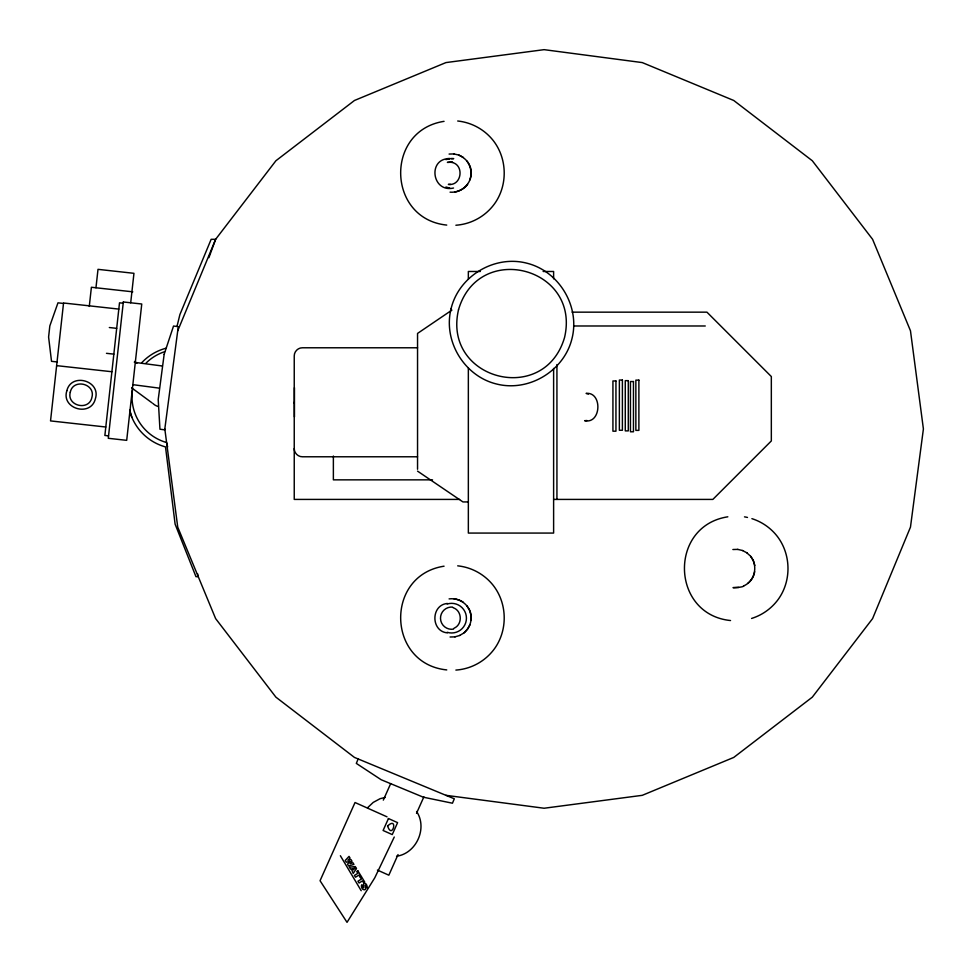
<?xml version="1.0" encoding="UTF-8"?>
<svg xmlns="http://www.w3.org/2000/svg" width="972" height="972" viewBox="0 0 972 972"><rect width="100%" height="100%" fill="white"/><g stroke="black" fill="none" stroke-linecap="round" stroke-linejoin="round"><path stroke-width="1.46" d="M89.278 306.423L91.392 287.262L132.787 291.831M95.961 287.761L98.002 269.341L133.954 273.314L130.698 302.79M469.828 179.929C472.149 173.575 470.995 166.285 466.839 160.963M470.898 176.272C469.634 184.218 462.757 190.634 454.92 192.006M754.673 571.73C753.75 578.048 749.291 583.479 743.495 586.043M177.001 326.41L179.881 314.624L211.155 239.306L215.626 239.306L275.902 160.757L354.464 100.481L445.941 62.585L544.101 49.657L642.273 62.585L733.751 100.481L812.313 160.757L872.589 239.306L910.472 330.784L923.4 428.956L910.472 527.128L872.589 618.605L812.313 697.155L733.751 757.431L642.273 795.327L544.101 808.242L445.941 795.327M208.907 257.665L215.626 239.306L177.742 330.784M358.146 758.962L356.323 763.397L381.182 779.738L423.33 797.198L452.454 803.212L454.301 798.79L354.464 757.431L275.902 697.155L215.626 618.605L177.742 527.128L164.815 428.956M383.308 800.126L390.683 783.626M394.268 837.014L374.779 877.801L347.028 922.343L320.055 880.729L355.035 802.52L387.014 816.832M398.058 854.57L388.836 875.189L377.415 870.086M416.514 813.321L423.889 796.833M470.023 624.777L467.629 629.188L464.166 632.821L459.72 635.421M467.629 184.34C463.705 189.868 456.16 192.784 450.072 192.152M463.996 632.808C468.662 628.69 471.809 622.444 471.092 616.139M747.772 583.419C755.791 577.004 757.127 564.368 750.615 556.421M367.489 807.817L373.212 802.41L380.137 798.668L385.252 797.453M451.895 310.117L417.547 333.42L417.547 469.245M454.021 628.24C462.781 624.546 462.162 610.598 453.098 607.707M454.92 636.842L459.89 635.445M743.677 586.055C742.268 587.987 723.776 587.768 738.866 587.477M445.954 159.615L449.696 158.618C427.303 158.242 431.884 193.088 453.547 188.021M447.387 603.466C430.742 604.9 430.73 631.411 447.375 632.869M396.564 856.247C416.405 853.489 427.765 828.095 416.587 811.474M444.058 121.354L443.925 121.366C384.693 130.649 386.978 218.87 446.61 225.067L446.743 225.079M449.088 154.062L454.094 153.928M727.834 516.812L727.7 516.825C668.469 526.107 670.753 614.328 730.385 620.525L730.531 620.537M444.058 566.19L443.925 566.214C384.693 575.485 386.978 663.718 446.61 669.902L446.743 669.927M732.864 549.52L737.882 549.387M449.088 598.898C453.474 598.278 459.319 599.372 463.377 602.336M586.991 420.512L584.634 420.694C601.425 424.29 602.591 391.716 586.104 393.381L588.412 394.134M450.267 162.239L447.375 162.373L452.575 162.239L450.267 162.239C464.543 162.931 462.538 186.162 448.347 184.401L450.656 184.401M455.09 636.867L450.072 637M451.251 158.618L453.56 158.618L447.387 158.618M480.314 271.48L468.346 271.48L468.346 278.843M543.141 271.48L553.615 271.48L553.615 278.843M572.083 312.158L706.936 312.158L771.331 376.553L771.331 440.936L712.853 499.414L553.603 499.414M573.577 325.985L705.271 325.985M417.547 347.782L302.389 347.782C298.015 347.697 294.164 351.572 294.237 355.946L294.237 499.414L459.574 499.414M417.547 456.779L302.389 456.779C298.015 456.852 294.164 452.976 294.237 448.602M432.528 479.852L333.372 479.852L333.372 456.026M468.346 501.929L462.939 501.929L417.547 471.128M123.189 303.215L119.507 302.814L104.867 435.456L108.548 435.869M118.815 309.096L63.544 302.997L50.532 420.912L105.802 427.012M63.496 303.446L57.968 302.839L49.827 325.912L48.6 337.029L51.516 361.329L57.044 361.936M109.326 327.528L116.689 328.342M106.47 353.322L113.846 354.136M56.631 365.642L111.901 371.741M134.355 362.313L162.288 365.994M132.909 384.669L159.372 388.156M453.936 153.941L458.978 155.095L463.377 157.488M737.712 549.399L742.754 550.553M453.936 598.788C462.344 599.809 469.731 606.407 471.055 614.875M445.941 187.013L449.684 188.021M458.796 155.119C465.09 157.683 469.95 163.26 471.055 170.039M742.584 550.577L747.164 552.947M134.525 361.475L136.906 363.224M131.597 387.804L152.045 402.87M746.982 552.971L750.797 556.409L753.422 560.686L754.843 565.497M466.839 605.799L469.452 610.076L470.873 614.887L471.007 619.893M340.37 855.725L361.195 890.717M129.811 410.148L131.803 417.134M167.646 446.95L166.601 442.539A47.507 47.507 0 0 1 132.544 389.687M197.559 573.699L198.252 576.651L195.955 576.651L175.118 524.175L165.507 446.913A51.103 51.103 0 0 1 130.309 413.027M471.092 171.291L471.189 175.057M294.237 402.274L294.261 403.064M556.932 364.573L556.932 499.414M553.615 368.424L553.615 533.069L468.346 533.069L468.346 368.315M294.455 387.67L294.455 416.891M141.584 362.884A51.103 51.103 0 0 1 166.261 348.17M145.982 363.151A47.507 47.507 0 0 1 164.535 351.73M158.169 406.478A11.543 11.543 0 0 1 152.993 403.502M457.703 121.002A52.33 52.306 -90 0 1 492.889 140.114C507.335 158.181 508.028 185.02 494.541 203.804A52.33 52.306 -90 0 1 455.88 225.237M744.491 516.861A52.33 52.306 -90 0 1 747.48 517.444M751.903 518.647A52.33 52.306 -90 0 1 776.664 535.572C791.111 553.639 791.803 580.478 778.317 599.262A52.33 52.306 -90 0 1 751.587 618.447M457.703 565.838A52.33 52.306 -90 0 1 492.889 584.962C507.335 603.029 508.028 629.856 494.541 648.652A52.33 52.306 -90 0 1 455.88 670.085M447.169 604.025A14.823 14.823 -90 0 1 466.438 618.168A14.823 14.823 -90 0 1 447.156 632.298M453.56 629.115A11.117 11.117 0 0 1 440.51 618.654A11.117 11.117 0 0 1 452.575 607.087M362.714 886.525C364.877 890.449 362.702 884.654 363.88 883.475C367.793 882.029 367.89 891.834 365.97 886.112C363.577 882.54 367.671 890.474 364.123 889.769C360.272 889.659 361.292 881.142 362.714 886.525M70.276 392.214C66.448 405.98 89.145 411.375 91.915 397.354C95.742 383.576 73.046 378.193 70.276 392.214M123.335 301.976L108.281 438.299L126.7 440.34L141.754 304.005L123.335 301.976M451.093 308.586C442.88 340.893 464.166 376.2 496.571 384.013C528.877 392.226 564.185 370.94 571.998 338.535C580.211 306.229 558.924 270.921 526.52 263.108C494.213 254.895 458.906 276.182 451.093 308.586M387.609 826.006C392.324 840.367 398.593 815.617 387.609 826.006M458.517 309.728C442.248 379.773 544.551 406.454 564.574 337.393C580.843 267.349 478.54 240.667 458.517 309.728M164.171 354.282L158.217 399.516L159.943 429.211L164.693 429.855L178.277 326.653L173.526 326.045L164.171 354.282M66.837 390.744C60.944 408.872 90.87 417.34 95.365 398.824C101.246 380.696 71.333 372.215 66.837 390.744M388.435 818.546L383.102 830.489L392.251 834.584L397.597 822.64L388.435 818.546M356.445 868.506L353.201 873.451L351.414 868.834L350.491 869.017L349.385 867.206L355.266 866.574L356.445 868.506M354.659 868.239L353.407 869.879L352.629 868.616L354.659 868.239M349.798 861.447L347.539 864.205L348.608 865.943L353.942 864.412L352.909 862.735L349.993 863.695L351.998 861.241L350.977 859.564L347.879 860.244L350.054 858.082L349.033 856.393L345.254 860.463L346.311 862.2L349.798 861.447M357.866 870.827L356.736 871.519L357.842 873.318L354.416 875.42L355.497 877.194L358.935 875.092L360.041 876.902L361.159 876.209L357.866 870.827M361.402 876.61L360.284 877.303L361.39 879.113L357.951 881.215L359.033 882.989L362.471 880.887L363.577 882.685L364.707 882.005L361.402 876.61M622.396 380.04L619.371 380.04L619.371 430.268L622.396 430.268L622.396 380.04M638.883 380.137L635.858 380.137L635.858 430.377L638.883 430.377L638.883 380.137M628.301 380.647L625.275 380.647L625.275 430.888L628.301 430.888L628.301 380.647M615.944 380.963L612.931 380.963L612.931 431.191L615.944 431.191L615.944 380.963M633.465 381.534L630.451 381.534L630.451 431.775L633.465 431.775L633.465 381.534"/></g></svg>
